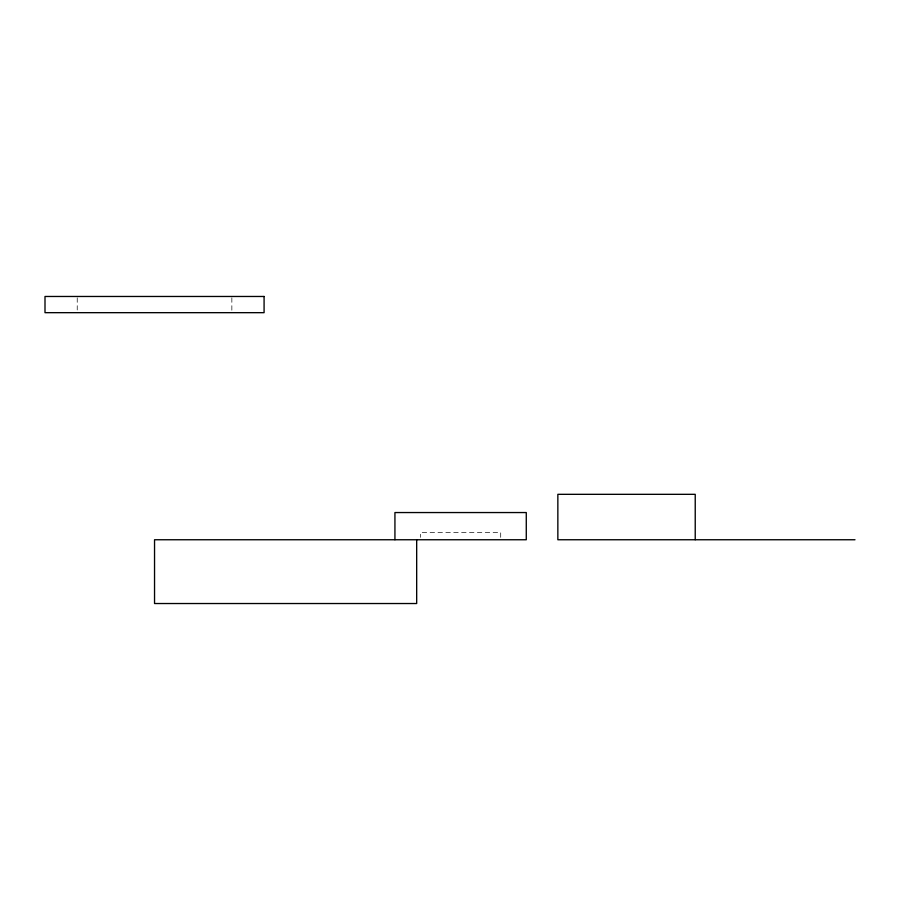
<?xml version="1.0" encoding="UTF-8"?>
<svg xmlns="http://www.w3.org/2000/svg" width="900" height="900" viewBox="0 0 900 900"><rect width="100%" height="100%" fill="white"/><g stroke="black" fill="none" stroke-linecap="round" stroke-linejoin="round"><path stroke-width="0.67" stroke-dasharray="4.5 3.38" d="M500.704 537.356L500.704 532.564L420.502 532.564L420.502 537.356M231.851 297.821L231.851 312.671M77.231 297.821L77.231 309.971"/><path stroke-width="1.35" d="M855 539.752L557.854 539.752L557.854 494.325L695.227 494.325L695.227 539.752M416.678 539.752L416.678 603.529L154.541 603.529L154.541 539.752L526.275 539.752L526.275 512.55L394.931 512.55L394.931 539.752M264.082 296.471L45 296.471L45 312.671L264.082 312.671L264.082 296.471"/></g></svg>
